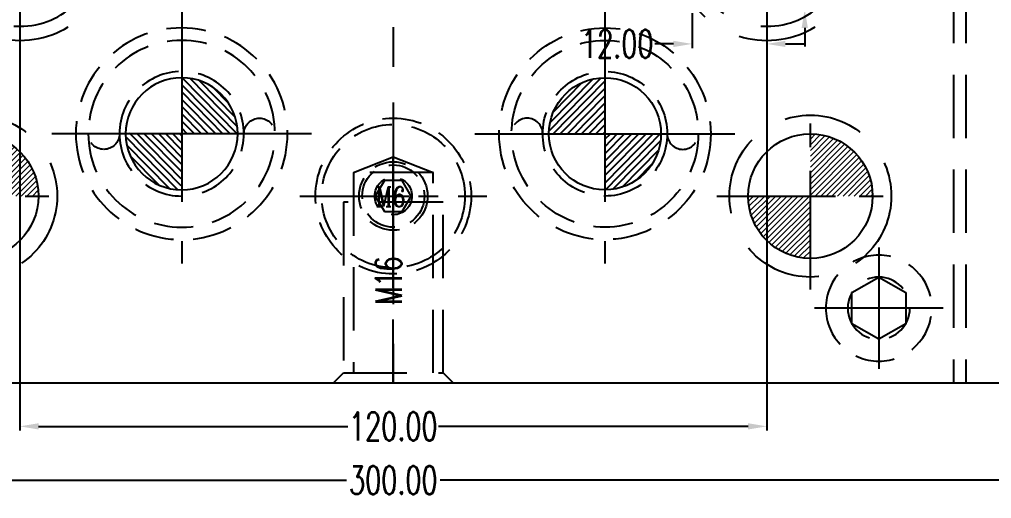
# Model space of a CAD drawing. Header units: inches. Extents: x 169168 to 170394, y -54081 to -53214.
# Drawn here: x 169723.3 to 169879.5, y -53677.1 to -53600.1 of the extents above; entities that cross this region are included whole.
import ezdxf

# ---------------------------------------------------------------- set-up
doc = ezdxf.new("R2010")
doc.units = ezdxf.units.IN
doc.header["$LTSCALE"] = 2
doc.header["$MEASUREMENT"] = 0
doc.header["$PDMODE"] = 3
doc.header["$PDSIZE"] = 0.3125
for name, pattern in [('CENTER', [50.8, 31.75, -6.35, 6.35, -6.35]), ('CENTER2', [1.125, 0.75, -0.125, 0.125, -0.125]), ('HIDDEN', [9.525, 6.35, -3.175]), ('HIDDEN2', [4.7625, 3.175, -1.5875])]:
    doc.linetypes.add(name, pattern=pattern)
doc.layers.get('0').update_dxf_attribs({"linetype": 'CONTINUOUS'})
doc.layers.get('Defpoints').update_dxf_attribs({"linetype": 'CONTINUOUS'})
for name, color, linetype in [('CAV-COR', 1, 'CONTINUOUS'), ('cen', 1, 'CENTER'), ('GE', 214, 'CONTINUOUS'), ('hidden', 4, 'HIDDEN'), ('m', 144, 'HIDDEN2'), ('PIN', 4, 'CONTINUOUS'), ('SCREW', 52, 'HIDDEN'), ('SP', 3, 'CONTINUOUS'), ('SPRING', 160, 'CONTINUOUS'), ('文字', 1, 'CONTINUOUS')]:
    doc.layers.add(name, color=color, linetype=linetype)
doc.layers.add('dim', color=3, linetype='CONTINUOUS', lineweight=15)
doc.layers.add('HA', color=4, linetype='CONTINUOUS', lineweight=15)
doc.styles.add('ROMANC', font='romanc', dxfattribs={"width": 0.6, "height": 1})
doc.styles.add('ROMANS', font='ROMANS.shx', dxfattribs={"height": 5, "bigfont": 'chineset.shx'})
doc.styles.get("Standard").update_dxf_attribs({"font": 'txt.shx', "width": 0.67})
doc.dimstyles.new('2.00', dxfattribs={"dimtxt": 4.5, "dimasz": 3, "dimexe": 0.666, "dimexo": 0.626, "dimgap": 1, "dimtad": 0, "dimzin": 0, "dimdsep": 46, "dimtxsty": 'Standard', "dimcen": 0.09, "dimclrd": 3, "dimclre": 3, "dimclrt": 7, "dimazin": 0, "dimtfac": 1, "dimtofl": 0, "dimtmove": 0, "dimatfit": 0, "dimfxl": 0, "dimtolj": 1, "dimtzin": 0, "dimarcsym": 0})

# ---------------------------------------------------------------- blocks, each defined once
blk = doc.blocks.new('10')
at = {"layer": 'cen', "ltscale": 0.6}
for p, q in [((0, 9.76), (0, -9.76)), ((-10.35, 0), (10.35, 0))]:
    blk.add_line(p, q, dxfattribs=at)
at = {"layer": 'm'}
blk.add_lwpolyline([(0, 5), (-4.33, 2.5), (-4.33, -2.5), (0, -5), (4.33, -2.5), (4.33, 2.5)], close=True, dxfattribs=at)
for radius in [8.5, 5]:
    blk.add_circle((0, 0), radius, dxfattribs=at)
blk = doc.blocks.new('*D36927')
at = {"layer": 'Defpoints', "color": 0}
for p in [(169633.36, -53655.5), (169933.36, -53655.5), (169633.36, -53674.11)]:
    blk.add_point(p, dxfattribs=at)
at = {"layer": 'dim', "color": 3, "linetype": 'ByBlock', "lineweight": -2}
for p, q in [((169633.36, -53656.12), (169633.36, -53674.77)), ((169933.36, -53656.12), (169933.36, -53674.77)), ((169636.36, -53674.11), (169775.83, -53674.11)), ((169930.36, -53674.11), (169790.89, -53674.11))]:
    blk.add_line(p, q, dxfattribs=at)
at = {"layer": 'dim', "color": 3, "linetype": 'ByBlock'}
for points in [[(169636.36, -53673.61), (169636.36, -53674.61), (169633.36, -53674.11)], [(169930.36, -53674.61), (169930.36, -53673.61), (169933.36, -53674.11)]]:
    blk.add_solid(points, dxfattribs=at)
at = {"layer": 'dim', "color": 7, "linetype": 'ByBlock', "insert": (169783.36, -53674.11), "char_height": 4.5, "attachment_point": 5}
blk.add_mtext('\\A1;300.00', dxfattribs=at)
blk = doc.blocks.new('20130710.143713')
at = {"layer": 'PIN', "linetype": 'Continuous'}
h = blk.add_hatch(dxfattribs=at)
h.set_pattern_fill('ANSI31', color=256, scale=6.545455, angle=180.5, style=0)
h.set_pattern_definition([(225.5, (3368.2201, 113694.80675), (0.5835685493, -0.573471216), [])])
h.paths.add_polyline_path([(0, 0), (0.08, -9, 0.414214), (9, 0.08)])
h.paths.add_polyline_path([(-9, -0.08), (0, 0), (-0.08, 9, 0.414214)])
at = {"layer": 'PIN', "linetype": 'CENTER2'}
for p, q in [((0, -9.8), (0, 9.8)), ((9.8, 0), (-9.8, 0))]:
    blk.add_line(p, q, dxfattribs=at)
at = {"layer": 'PIN', "linetype": 'Continuous'}
blk.add_circle((0, 0), 9, dxfattribs=at)
at = {"layer": 'SPRING', "linetype": 'CENTER', "ltscale": 0.5}
for p, q in [((0, -20.85), (0, 20.85)), ((20.88, 0), (-20.88, 0))]:
    blk.add_line(p, q, dxfattribs=at)
at = {"layer": 'SPRING', "linetype": 'CENTER'}
blk.add_line((20.88, 0), (-20.88, 0), dxfattribs=at)
at = {"layer": 'SPRING', "linetype": 'HIDDEN', "ltscale": 0.5}
for radius in [17, 15, 10]:
    blk.add_circle((0, 0), radius, dxfattribs=at)
for centre, start, end in [((-12.5, 0), 0, 180), ((12.5, 0), 180, 0)]:
    blk.add_arc(centre, 2.5, start, end, dxfattribs=at)
blk = doc.blocks.new('EG-16')
at = {"linetype": 'CENTER'}
for p, q in [((0, -19.62), (0, 19.62)), ((19.62, 0), (-19.62, 0))]:
    blk.add_line(p, q, dxfattribs=at)
at = {"linetype": 'HIDDEN'}
for radius in [15, 12.75, 8]:
    blk.add_circle((0, 0), radius, dxfattribs=at)
blk = doc.blocks.new('20090521.154736')
at = {"layer": 'GE', "extrusion": (0, 0, -1), "zscale": -1, "rotation": 180}
blk.add_blockref('EG-16', (0, 0), dxfattribs=at)
at = {"layer": '文字', "insert": (-4.24, 3.05), "char_height": 5.1, "width": 28.2246, "attachment_point": 1, "style": 'ROMANS'}
blk.add_mtext('{\\f標楷體|b0|i0|c136|p65;E.G}', dxfattribs=at)
blk = doc.blocks.new('20130710.090407')
at = {"layer": 'SCREW', "linetype": 'CENTER', "ltscale": 0.15}
for p, q in [((0, -7.04), (0, 7.04)), ((-7, 0), (7, 0))]:
    blk.add_line(p, q, dxfattribs=at)
at = {"layer": 'SCREW', "linetype": 'HIDDEN', "ltscale": 0.4}
blk.add_lwpolyline([(-1.44, 2.5), (-2.89, 0), (-1.44, -2.5), (1.44, -2.5), (2.89, 0), (1.44, 2.5)], close=True, dxfattribs=at)
for radius in [5.5, 5, 3]:
    blk.add_circle((0, 0), radius, dxfattribs=at)
at = {"layer": 'dim', "style": 'ROMANC', "width": 0.8}
blk.add_text('M6', height=3.172, dxfattribs=at).set_placement((-2.88, -1.7))
blk = doc.blocks.new('20130710.090411')
at = {"layer": 'SP', "color": 145, "linetype": 'CENTER', "ltscale": 0.25}
for p, q in [((0, 15), (0, -15)), ((-15, 0), (15, 0))]:
    blk.add_line(p, q, dxfattribs=at)
at = {"layer": 'SP', "color": 145, "linetype": 'HIDDEN', "ltscale": 0.5}
for radius in [12.5, 11.5]:
    blk.add_circle((0, 0), radius, dxfattribs=at)
at = {"layer": 'SCREW'}
blk.add_blockref('20130710.090407', (0, 0), dxfattribs=at)
blk = doc.blocks.new('*D36942')
at = {"layer": 'Defpoints', "color": 0}
for p in [(169843.36, -53586.5), (169723.36, -53588.5), (169843.36, -53665.47)]:
    blk.add_point(p, dxfattribs=at)
at = {"layer": 'dim', "color": 3, "linetype": 'ByBlock', "lineweight": -2}
for p, q in [((169843.36, -53587.12), (169843.36, -53666.14)), ((169723.36, -53589.12), (169723.36, -53666.14)), ((169726.36, -53665.47), (169776.08, -53665.47)), ((169840.36, -53665.47), (169790.64, -53665.47))]:
    blk.add_line(p, q, dxfattribs=at)
at = {"layer": 'dim', "color": 3, "linetype": 'ByBlock'}
for points in [[(169726.36, -53664.97), (169726.36, -53665.97), (169723.36, -53665.47)], [(169840.36, -53665.97), (169840.36, -53664.97), (169843.36, -53665.47)]]:
    blk.add_solid(points, dxfattribs=at)
at = {"layer": 'dim', "color": 7, "linetype": 'ByBlock', "insert": (169783.36, -53665.47), "char_height": 4.5, "attachment_point": 5}
blk.add_mtext('\\A1;120.00', dxfattribs=at)
blk = doc.blocks.new('*D38799')
at = {"layer": 'Defpoints', "color": 0}
for p in [(169843.36, -53586.5), (169849.46, -53586.5), (169828.86, -53598.5)]:
    blk.add_point(p, dxfattribs=at)
at = {"layer": 'dim', "color": 3, "linetype": 'ByBlock', "lineweight": -2}
for p, q in [((169849.46, -53583.5), (169849.46, -53580.5)), ((169843.99, -53586.5), (169850.13, -53586.5)), ((169829.49, -53598.5), (169850.13, -53598.5)), ((169849.46, -53601.5), (169849.46, -53604.5))]:
    blk.add_line(p, q, dxfattribs=at)
at = {"layer": 'dim', "color": 3, "linetype": 'ByBlock'}
for points in [[(169848.96, -53583.5), (169849.96, -53583.5), (169849.46, -53586.5)], [(169849.96, -53601.5), (169848.96, -53601.5), (169849.46, -53598.5)]]:
    blk.add_solid(points, dxfattribs=at)
at = {"layer": 'dim', "color": 7, "linetype": 'ByBlock', "insert": (169849.46, -53574.47), "char_height": 4.5, "attachment_point": 5, "rotation": 90}
blk.add_mtext('\\A1;12.00', dxfattribs=at)
blk = doc.blocks.new('*D38800')
at = {"layer": 'Defpoints', "color": 0}
for p in [(169843.36, -53584.86), (169831.36, -53598.5), (169831.36, -53604.07)]:
    blk.add_point(p, dxfattribs=at)
at = {"layer": 'dim', "color": 3, "linetype": 'ByBlock', "lineweight": -2}
for p, q in [((169843.36, -53585.49), (169843.36, -53604.73)), ((169831.36, -53599.12), (169831.36, -53604.73)), ((169828.36, -53604.07), (169825.36, -53604.07)), ((169846.36, -53604.07), (169849.36, -53604.07))]:
    blk.add_line(p, q, dxfattribs=at)
at = {"layer": 'dim', "color": 3, "linetype": 'ByBlock'}
for points in [[(169828.36, -53604.57), (169828.36, -53603.57), (169831.36, -53604.07)], [(169846.36, -53603.57), (169846.36, -53604.57), (169843.36, -53604.07)]]:
    blk.add_solid(points, dxfattribs=at)
at = {"layer": 'dim', "color": 7, "linetype": 'ByBlock', "insert": (169819.34, -53604.07), "char_height": 4.5, "attachment_point": 5}
blk.add_mtext('\\A1;12.00', dxfattribs=at)

msp = doc.modelspace()

# ---------------------------------------------------------------- hatches: boundary and pattern name
at = {"layer": 'HA'}
h = msp.add_hatch(dxfattribs=at)
h.set_pattern_fill('ANSI31', color=256, scale=0.2, style=0)
h.set_pattern_definition([(45, (169554.3485, -53668.43453), (-0.4490128, 0.4490128), [])])
h.paths.add_polyline_path([(169716.361, -53628.499), (169706.361, -53628.499, 0.4142136), (169716.361, -53638.499)])
h.paths.add_polyline_path([(169716.361, -53618.499), (169716.361, -53628.499), (169726.361, -53628.499, 0.4142136)])
h.paths.add_polyline_path([(169850.361, -53628.499), (169840.361, -53628.499, 0.4142136), (169850.361, -53638.499)])
h.paths.add_polyline_path([(169850.361, -53618.499), (169850.361, -53628.499), (169860.361, -53628.499, 0.4142136)])

# ---------------------------------------------------------------- linework, layer by layer
at = {"linetype": 'CENTER', "ltscale": 0.5}
msp.add_line((169783.361, -53258.499), (169783.361, -53658.499), dxfattribs=at)
at = {"color": 8, "linetype": 'HIDDEN', "ltscale": 0.8}
for p, q in [((169873.361, -53258.499), (169873.361, -53658.499)), ((169875.361, -53258.499), (169875.361, -53658.499)), ((169776.961, -53624.699), (169783.361, -53622.222)), ((169783.361, -53658.499), (169783.361, -53622.222)), ((169783.361, -53622.222), (169789.761, -53624.699)), ((169776.961, -53624.699), (169776.961, -53656.899)), ((169789.761, -53624.699), (169776.961, -53624.699)), ((169789.761, -53656.899), (169789.761, -53624.699)), ((169791.361, -53629.499), (169775.361, -53629.499)), ((169775.361, -53629.499), (169775.361, -53656.899)), ((169791.361, -53656.899), (169791.361, -53629.499)), ((169773.761, -53658.499), (169775.361, -53656.899)), ((169775.361, -53656.899), (169791.361, -53656.899)), ((169792.961, -53658.499), (169791.361, -53656.899)), ((169773.761, -53658.499), (169792.961, -53658.499))]:
    msp.add_line(p, q, dxfattribs=at)
msp.add_line((169636.361, -53658.499), (169930.361, -53658.499))
for centre in [(169716.361, -53628.499), (169850.361, -53628.499)]:
    msp.add_circle(centre, 10)
at = {"layer": 'cen', "linetype": 'CENTER', "ltscale": 0.3}
for p, q in [((169850.361, -53643.499), (169850.361, -53613.499)), ((169701.361, -53628.499), (169731.361, -53628.499)), ((169835.361, -53628.499), (169865.361, -53628.499))]:
    msp.add_line(p, q, dxfattribs=at)
at = {"layer": 'hidden'}
for centre in [(169716.361, -53628.499), (169850.361, -53628.499)]:
    msp.add_circle(centre, 13, dxfattribs=at)

# ---------------------------------------------------------------- block references
at = {"layer": 'CAV-COR'}
for p in [(169723.361, -53588.499), (169843.361, -53588.499)]:
    msp.add_blockref('20090521.154736', p, dxfattribs=at)
at = {"layer": 'dim', "linetype": 'ByBlock'}
msp.add_blockref('20130710.090411', (169783.361, -53628.499), dxfattribs=at)
at = {"layer": 'dim', "xscale": -1}
msp.add_blockref('10', (169861.361, -53646.499), dxfattribs=at)
at = {"layer": 'SPRING', "xscale": -1, "rotation": -180}
msp.add_blockref('20130710.143713', (169749.361, -53618.499), dxfattribs=at)
at = {"layer": 'SPRING', "rotation": 180}
msp.add_blockref('20130710.143713', (169817.361, -53618.499), dxfattribs=at)

# ---------------------------------------------------------------- texts
at = {"color": 8, "linetype": 'HIDDEN', "ltscale": 0.8, "insert": (169784.71, -53645.925), "char_height": 4.2, "width": 28.88144, "attachment_point": 7, "rotation": 90}
msp.add_mtext('M16', dxfattribs=at)

# ---------------------------------------------------------------- dimensions: what is measured, and where the dimension line sits
at = {"layer": 'dim', "linetype": 'ByBlock'}
dim = msp.add_linear_dim(base=(169849.462, -53586.499), p1=(169828.863, -53598.499), p2=(169843.361, -53586.499), angle=90, dimstyle='2.00', dxfattribs=at)
dim.commit()
dim.dimension.update_dxf_attribs({"geometry": '*D38799', "text_midpoint": (169849.462, -53574.474), "dimtype": 160})
for base, p1, p2, picture, middle in [((169831.361, -53604.065), (169843.361, -53584.859), (169831.361, -53598.499), '*D38800', (169819.336, -53604.065)), ((169843.361, -53665.473), (169723.361, -53588.499), (169843.361, -53586.499), '*D36942', (169783.361, -53665.473))]:
    dim = msp.add_linear_dim(base=base, p1=p1, p2=p2, dimstyle='2.00', dxfattribs=at)
    dim.commit()
    dim.dimension.update_dxf_attribs({"geometry": picture, "text_midpoint": middle})
dim = msp.add_linear_dim(base=(169633.361, -53674.109), p1=(169933.361, -53655.499), p2=(169633.361, -53655.499), dimstyle='2.00', dxfattribs=at)
dim.commit()
dim.dimension.update_dxf_attribs({"geometry": '*D36927', "text_midpoint": (169783.361, -53674.109), "dimtype": 160})

doc.saveas('drawing.dxf')
